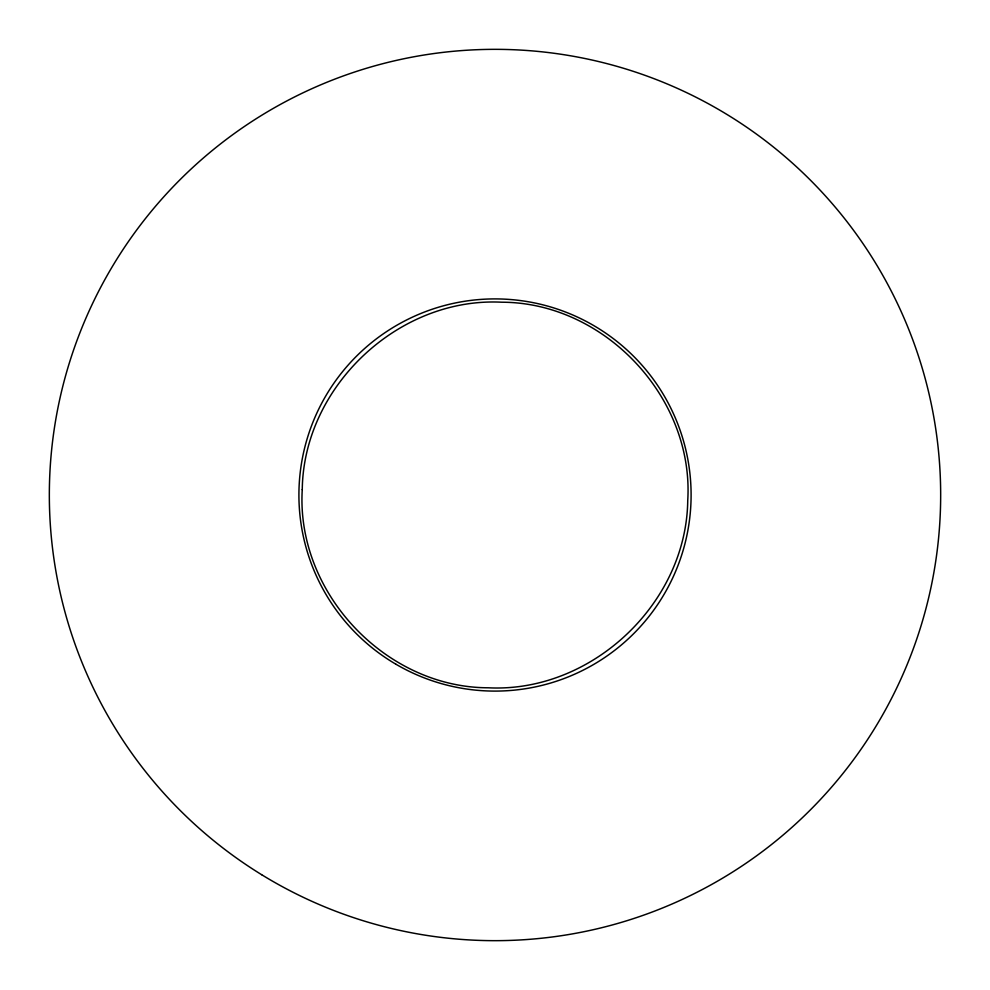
<?xml version="1.0" encoding="UTF-8"?>
<svg xmlns="http://www.w3.org/2000/svg" width="990" height="990" viewBox="0 0 990 990"><rect width="100%" height="100%" fill="white"/><g stroke="black" fill="none" stroke-linecap="round" stroke-linejoin="round"><path stroke-width="1.49" d="M302.259 489.629C295.961 592.366 385.308 687.605 488.256 687.79C591.376 693.062 686.54 603.603 687.741 500.371C694.04 397.634 604.692 302.396 501.744 302.21C398.624 296.938 303.46 386.397 302.259 489.629M261.632 874.69A445.673 445.673 0 0 0 940.5 507.264A445.673 445.673 0 0 0 282.868 103.059A445.673 445.673 0 0 0 261.632 874.69M395.703 664.092A196.094 196.094 0 0 0 691.094 496.448A196.094 196.094 0 0 0 398.215 324.46A196.094 196.094 0 0 0 395.703 664.092"/></g></svg>
